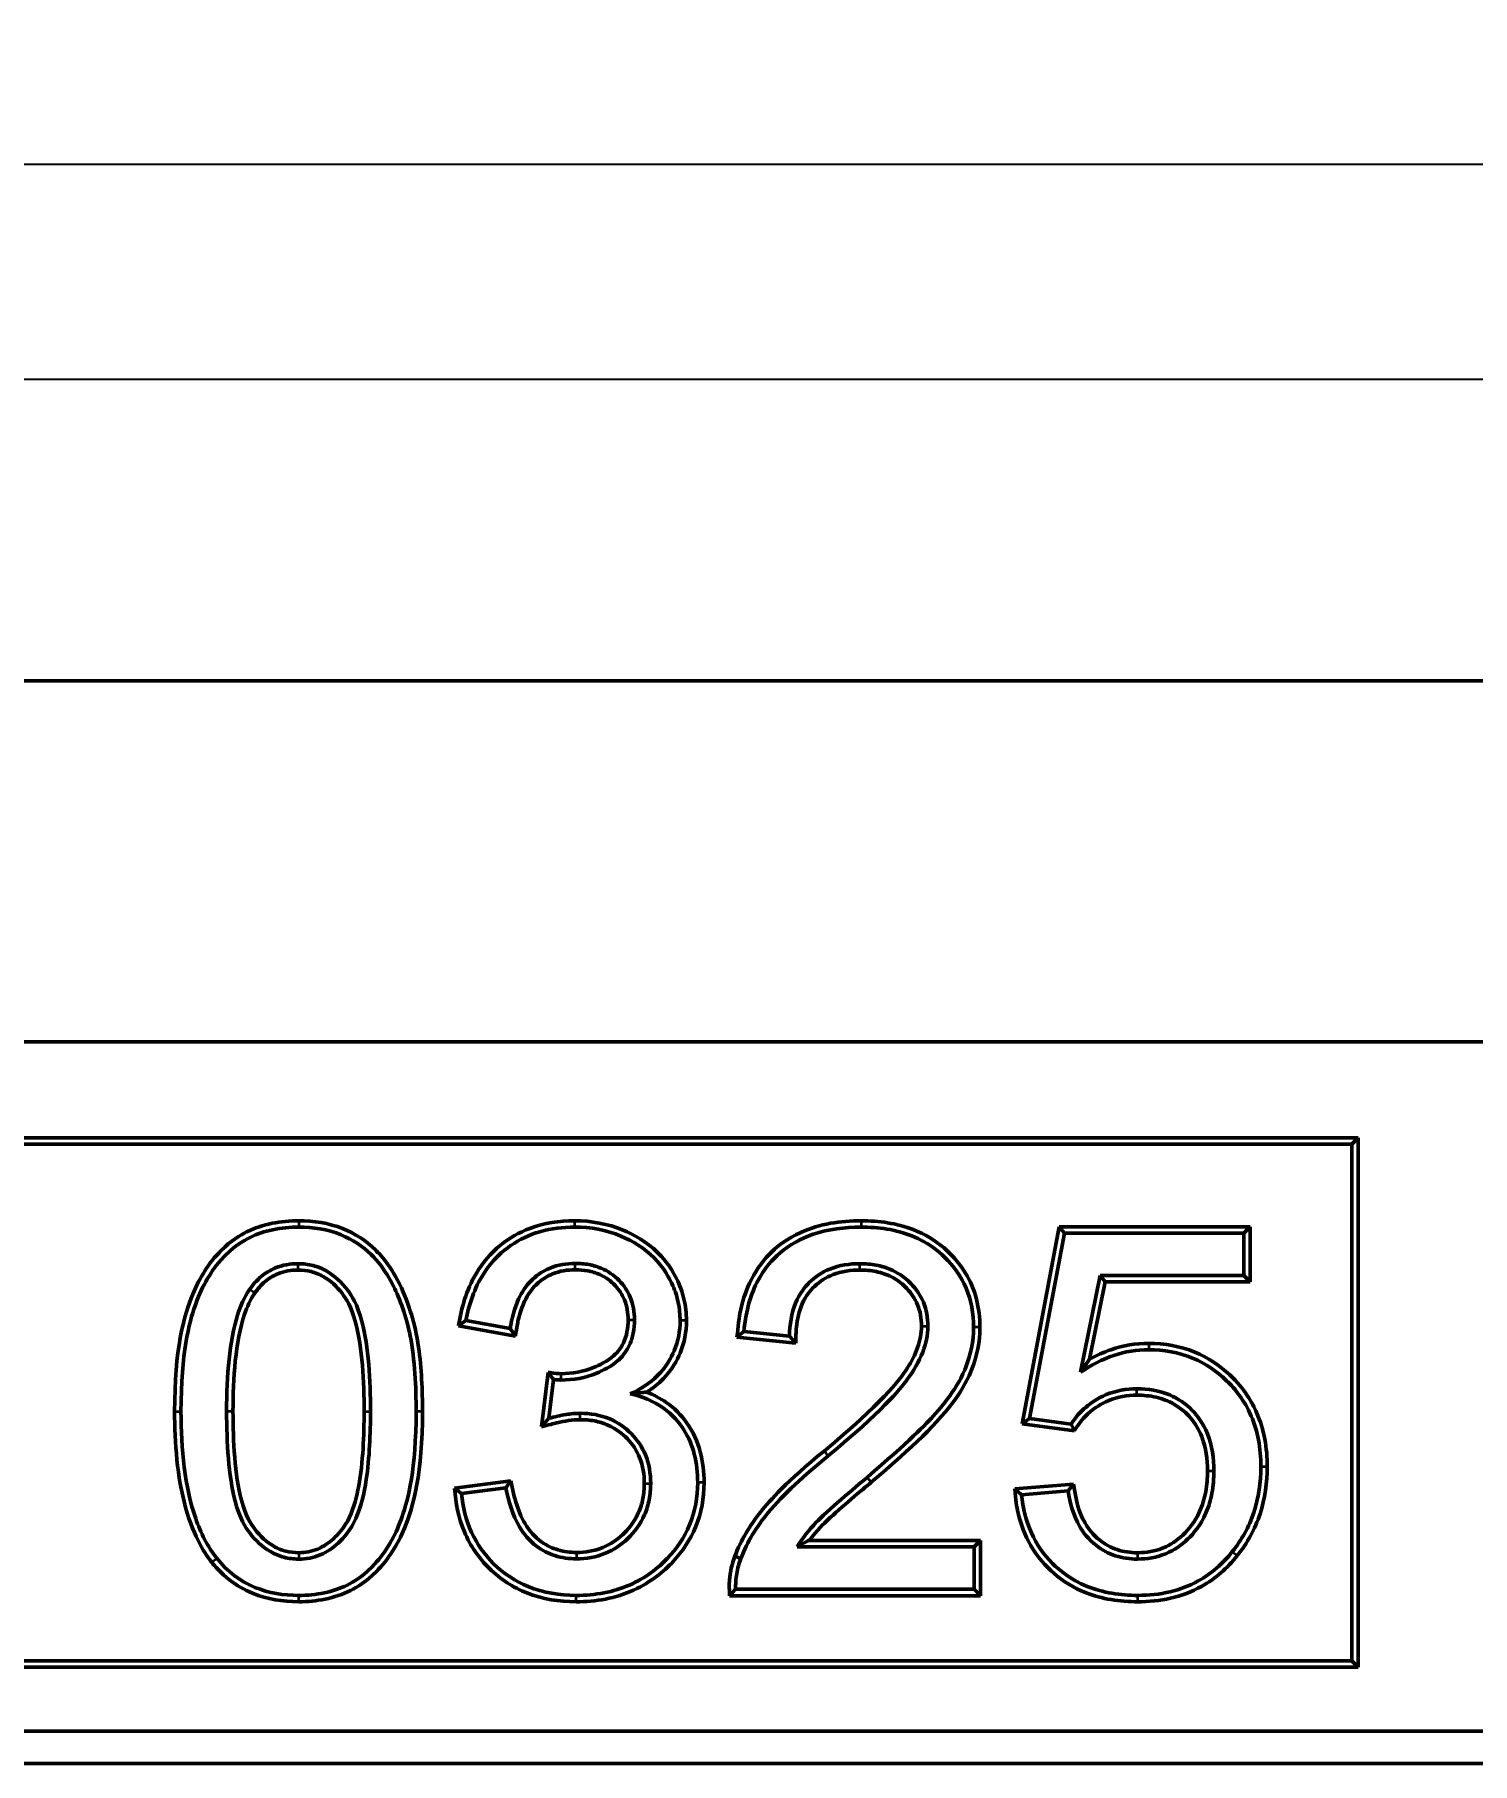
# Model space of a CAD drawing. Header units: millimetres. Extents: x 0 to 3089, y -40 to 1485.
# Drawn here: x 1601.3 to 1720.9, y 968.7 to 1112.4 of the extents above; entities that cross this region are included whole.
import ezdxf

# ---------------------------------------------------------------- set-up
doc = ezdxf.new("R2010")
doc.units = ezdxf.units.MM
doc.header["$LTSCALE"] = 2.5
for name, color, linetype, lineweight in [('Bemaßung (ISO)', 7, 'Continuous', 25), ('Sichtbar (ISO)', 7, 'Continuous', 50), ('Sichtbar schmal (ISO)', 7, 'Continuous', 35)]:
    doc.layers.add(name, color=color, linetype=linetype, lineweight=lineweight)
doc.styles.add('TXT 3_5', font='isocpeur.ttf')
doc.dimstyles.new('Anrin Standard (DIN)', dxfattribs={"dimscale": 2.5, "dimtxt": 3.5, "dimasz": 2.5, "dimexe": 2, "dimexo": 0, "dimgap": 0.8, "dimtad": 1, "dimrnd": 1e-08, "dimtxsty": 'TXT 3_5', "dimcen": 0.09, "dimdle": 10, "dimclrd": 256, "dimclre": 256, "dimadec": 0, "dimazin": 2, "dimtfac": 0.714286, "dimtmove": 0, "dimatfit": 3, "dimfxl": 1, "dimtolj": 1, "dimlwd": -1, "dimlwe": -1, "dimarcsym": 0})

# ---------------------------------------------------------------- blocks, each defined once
blk = doc.blocks.new('*D30')
at = {"layer": 'Bemaßung (ISO)', "transparency": 16777216}
for p, q in [((958.37, 1058.7), (958.37, 1088.76)), ((1958.37, 1058.7), (1958.37, 1088.76)), ((1952.12, 1083.76), (964.62, 1083.76))]:
    blk.add_line(p, q, dxfattribs=at)
for points in [[(964.62, 1084.81), (964.62, 1082.72), (958.37, 1083.76)], [(1952.12, 1084.81), (1952.12, 1082.72), (1958.37, 1083.76)]]:
    blk.add_solid(points, dxfattribs=at)
at = {"layer": 'Defpoints', "color": 0, "transparency": 16777216}
for p in [(958.37, 1083.76), (958.37, 1058.7), (1958.37, 1058.7)]:
    blk.add_point(p, dxfattribs=at)
at = {"layer": 'Bemaßung (ISO)', "color": 0, "transparency": 16777216, "insert": (1447.84, 1094.51), "char_height": 8.75, "attachment_point": 1, "style": 'TXT 3_5'}
blk.add_mtext('\\A1;1000', dxfattribs=at)
blk = doc.blocks.new('*D35')
at = {"layer": 'Bemaßung (ISO)', "transparency": 16777216}
for p, q in [((950.37, 1008.7), (950.37, 1106.66)), ((1958.37, 1053.7), (1958.37, 1106.66)), ((956.62, 1101.66), (1952.12, 1101.66))]:
    blk.add_line(p, q, dxfattribs=at)
for points in [[(956.62, 1102.7), (956.62, 1100.62), (950.37, 1101.66)], [(1952.12, 1102.7), (1952.12, 1100.62), (1958.37, 1101.66)]]:
    blk.add_solid(points, dxfattribs=at)
at = {"layer": 'Defpoints', "color": 0, "transparency": 16777216}
for p in [(1958.37, 1101.66), (1958.37, 1053.7), (950.37, 1008.7)]:
    blk.add_point(p, dxfattribs=at)
at = {"layer": 'Bemaßung (ISO)', "color": 0, "transparency": 16777216, "insert": (1444.99, 1112.41), "char_height": 8.75, "attachment_point": 1, "style": 'TXT 3_5'}
blk.add_mtext('\\A1;1008', dxfattribs=at)

msp = doc.modelspace()

# ---------------------------------------------------------------- linework, layer by layer
at = {"layer": 'Sichtbar (ISO)'}
for p, q in [((1958.367, 1058.703), (958.367, 1058.703)), ((1008.367, 1028.703), (1908.367, 1028.703)), ((1205.367, 1020.703), (1711.367, 1020.703)), ((1711.367, 1020.703), (1710.838, 1020.174)), ((1711.367, 1020.703), (1711.367, 976.703)), ((1710.838, 1020.174), (1205.896, 1020.174)), ((1710.838, 977.232), (1710.838, 1020.174)), ((1683.437, 996.926), (1686.526, 1013.318)), ((1686.964, 1012.789), (1684.06, 997.377)), ((1686.526, 1013.318), (1702.402, 1013.318)), ((1686.526, 1013.318), (1686.964, 1012.789)), ((1701.873, 1012.789), (1686.964, 1012.789)), ((1702.402, 1013.318), (1701.873, 1012.789)), ((1701.873, 1009.267), (1701.873, 1012.789)), ((1702.402, 1013.318), (1702.402, 1008.738)), ((1688.291, 1001.218), (1689.914, 1009.267)), ((1689.914, 1009.267), (1701.873, 1009.267)), ((1690.347, 1008.738), (1689.914, 1009.267)), ((1702.402, 1008.738), (1701.873, 1009.267)), ((1690.347, 1008.738), (1689.052, 1002.316)), ((1702.402, 1008.738), (1690.347, 1008.738)), ((1637.185, 1005.517), (1636.568, 1005.091)), ((1641.308, 1004.237), (1636.568, 1005.091)), ((1637.185, 1005.517), (1640.867, 1004.854)), ((1640.867, 1004.854), (1641.308, 1004.237)), ((1660.303, 1004.625), (1659.728, 1004.153)), ((1664.623, 1003.651), (1659.728, 1004.153)), ((1660.303, 1004.625), (1664.098, 1004.237)), ((1664.623, 1003.651), (1664.098, 1004.237)), ((1643.472, 996.689), (1644.018, 1001.211)), ((1644.018, 1001.211), (1644.48, 1000.624)), ((1644.48, 1000.624), (1644.091, 997.4)), ((1643.472, 996.689), (1644.091, 997.4)), ((1683.437, 996.926), (1684.06, 997.377)), ((1687.779, 996.351), (1683.437, 996.926)), ((1684.06, 997.377), (1687.513, 996.92)), ((1687.779, 996.351), (1687.513, 996.92)), ((1636.243, 991.593), (1640.921, 992.203)), ((1640.921, 992.203), (1640.501, 991.615)), ((1682.819, 991.526), (1687.71, 991.931)), ((1687.71, 991.931), (1687.262, 991.363)), ((1636.243, 991.593), (1636.82, 991.135)), ((1640.501, 991.615), (1636.82, 991.135)), ((1683.397, 991.043), (1682.819, 991.526)), ((1687.262, 991.363), (1683.397, 991.043)), ((1679.441, 986.721), (1664.739, 986.721)), ((1665.739, 987.25), (1679.97, 987.25)), ((1679.97, 987.25), (1679.441, 986.721)), ((1679.441, 983.177), (1679.441, 986.721)), ((1679.97, 987.25), (1679.97, 982.648)), ((1659.617, 983.177), (1659.106, 982.648)), ((1659.617, 983.177), (1679.441, 983.177)), ((1679.97, 982.648), (1679.441, 983.177)), ((1679.97, 982.648), (1659.106, 982.648)), ((1711.367, 976.703), (1205.367, 976.703)), ((1205.896, 977.232), (1710.838, 977.232)), ((1711.367, 976.703), (1710.838, 977.232)), ((1905.687, 971.383), (1011.046, 971.383)), ((1908.367, 968.703), (1008.367, 968.703))]:
    msp.add_line(p, q, dxfattribs=at)
for points, knots in [([(1612.967, 997.971), (1612.967, 1003.103), (1613.723, 1005.932), (1615.033, 1009.063), (1615.792, 1010.305), (1617.653, 1012.165), (1618.432, 1012.626), (1619.629, 1013.223), (1620.339, 1013.458), (1621.802, 1013.757), (1622.543, 1013.821), (1623.283, 1013.821)], [0, 0, 0, 0, 1.5394735, 1.5394735, 2.6925347, 2.6925347, 3.6275085, 3.6275085, 4.8279453, 4.8279453, 6.0099188, 6.0099188, 6.0099188, 6.0099188]), ([(1623.283, 1013.821), (1624.536, 1013.821), (1625.773, 1013.631), (1627.953, 1012.764), (1628.873, 1012.169), (1630.195, 1010.889), (1631.137, 1009.841), (1632.37, 1006.975), (1632.954, 1005.379), (1633.501, 1001.584), (1633.576, 999.696), (1633.576, 997.971)], [0, 0, 0, 0, 0.3759268, 0.3759268, 0.7041523, 0.7041523, 0.9282226, 0.9282226, 1.0306169, 1.0306169, 1.1148894, 1.1148894, 1.1148894, 1.1148894]), ([(1636.568, 1005.091), (1636.857, 1006.65), (1637.153, 1007.947), (1638.594, 1010.348), (1639.258, 1011.123), (1640.8, 1012.382), (1641.617, 1012.852), (1643.696, 1013.636), (1644.949, 1013.821), (1646.217, 1013.821)], [0.0752471, 0.0752471, 0.0752471, 0.0752471, 0.5778527, 0.5778527, 0.8721935, 0.8721935, 1.1430692, 1.1430692, 1.5029128, 1.5029128, 1.5029128, 1.5029128]), ([(1646.217, 1013.821), (1647.617, 1013.821), (1648.973, 1013.574), (1651.116, 1012.685), (1652.197, 1012.105), (1653.491, 1010.831), (1654.146, 1010.127), (1654.971, 1008.468), (1655.18, 1007.898), (1655.459, 1006.717), (1655.527, 1006.121), (1655.527, 1005.517)], [0, 0, 0, 0, 0.41988335, 0.41988335, 0.69625182, 0.69625182, 0.7939108, 0.7939108, 0.84189181, 0.84189181, 0.88933717, 0.88933717, 0.88933717, 0.88933717]), ([(1659.728, 1004.153), (1659.88, 1005.803), (1660.077, 1007.274), (1661.374, 1009.825), (1661.952, 1010.608), (1663.135, 1011.716), (1663.896, 1012.338), (1665.831, 1013.211), (1666.657, 1013.453), (1668.341, 1013.757), (1669.194, 1013.821), (1670.044, 1013.821)], [0.0736761, 0.0736761, 0.0736761, 0.0736761, 0.5883979, 0.5883979, 0.8588527, 0.8588527, 1.0333303, 1.0333303, 1.152324, 1.152324, 1.2697315, 1.2697315, 1.2697315, 1.2697315]), ([(1670.044, 1013.821), (1671.523, 1013.821), (1673.009, 1013.617), (1675.328, 1012.719), (1676.185, 1012.214), (1677.431, 1011.137), (1678.122, 1010.448), (1679.124, 1008.812), (1679.433, 1008.082), (1679.836, 1006.542), (1679.925, 1005.759), (1679.925, 1004.968)], [0, 0, 0, 0, 0.4438296, 0.4438296, 0.7460072, 0.7460072, 0.9377774, 0.9377774, 1.0753086, 1.0753086, 1.2109758, 1.2109758, 1.2109758, 1.2109758]), ([(1623.283, 1013.292), (1622.557, 1013.292), (1621.83, 1013.228), (1620.467, 1012.94), (1619.836, 1012.73), (1618.724, 1012.184), (1617.772, 1011.645), (1615.833, 1009.437), (1615.149, 1008.123), (1614.182, 1005.384), (1613.496, 1002.835), (1613.496, 997.971)], [-8.0683889, -8.0683889, -8.0683889, -8.0683889, -6.1731693, -6.1731693, -4.4302421, -4.4302421, -2.9386373, -2.9386373, -1.4590471, -1.4590471, 0, 0, 0, 0]), ([(1633.047, 997.971), (1633.047, 999.961), (1632.946, 1002.281), (1632.231, 1005.886), (1631.699, 1007.31), (1630.48, 1009.756), (1629.78, 1010.551), (1628.589, 1011.713), (1627.746, 1012.266), (1625.693, 1013.106), (1624.495, 1013.292), (1623.283, 1013.292)], [-1.1909151, -1.1909151, -1.1909151, -1.1909151, -1.0113218, -1.0113218, -0.8613206, -0.8613206, -0.6654024, -0.6654024, -0.3636341, -0.3636341, 0, 0, 0, 0]), ([(1646.217, 1013.292), (1645.244, 1013.292), (1644.274, 1013.178), (1642.465, 1012.654), (1641.652, 1012.273), (1640.296, 1011.33), (1639.416, 1010.609), (1637.89, 1008.213), (1637.439, 1006.885), (1637.185, 1005.517)], [-1.9548785, -1.9548785, -1.9548785, -1.9548785, -1.3845089, -1.3845089, -0.8517283, -0.8517283, -0.4173002, -0.4173002, 0, 0, 0, 0]), ([(1654.998, 1005.517), (1654.998, 1006.013), (1654.949, 1006.504), (1654.748, 1007.475), (1654.597, 1007.946), (1654.109, 1009.076), (1653.636, 1009.928), (1652.021, 1011.553), (1651.054, 1012.135), (1648.846, 1013.057), (1647.553, 1013.292), (1646.217, 1013.292)], [-1.4466424, -1.4466424, -1.4466424, -1.4466424, -1.237478, -1.237478, -1.0279537, -1.0279537, -0.7178962, -0.7178962, -0.4006311, -0.4006311, 0, 0, 0, 0]), ([(1670.044, 1013.292), (1668.701, 1013.292), (1667.344, 1013.128), (1665.054, 1012.346), (1664.125, 1011.837), (1662.721, 1010.641), (1661.99, 1009.874), (1660.754, 1007.432), (1660.432, 1006.03), (1660.303, 1004.625)], [-2.073326, -2.073326, -2.073326, -2.073326, -1.3779146, -1.3779146, -0.8208419, -0.8208419, -0.4230531, -0.4230531, 0, 0, 0, 0]), ([(1679.396, 1004.968), (1679.396, 1006.089), (1679.207, 1007.18), (1678.357, 1009.195), (1677.749, 1010.052), (1676.474, 1011.303), (1675.616, 1012.026), (1672.933, 1013.093), (1671.483, 1013.292), (1670.044, 1013.292)], [-2.183605, -2.183605, -2.183605, -2.183605, -1.5084925, -1.5084925, -0.8657542, -0.8657542, -0.4317216, -0.4317216, 0, 0, 0, 0]), ([(1619.19, 1008.101), (1619.472, 1008.502), (1619.797, 1008.871), (1620.526, 1009.479), (1620.913, 1009.717), (1621.943, 1010.143), (1622.583, 1010.25), (1623.237, 1010.25)], [-0.48130063, -0.48130063, -0.48130063, -0.48130063, -0.33415021, -0.33415021, -0.19640137, -0.19640137, 0, 0, 0, 0]), ([(1623.237, 1009.721), (1622.66, 1009.721), (1622.094, 1009.63), (1621.166, 1009.252), (1620.811, 1009.032), (1620.158, 1008.479), (1619.872, 1008.152), (1619.624, 1007.799)], [0, 0, 0, 0, 0.17322303, 0.17322303, 0.30003753, 0.30003753, 0.42961844, 0.42961844, 0.42961844, 0.42961844]), ([(1623.237, 1010.25), (1623.657, 1010.25), (1624.072, 1010.201), (1624.878, 1009.99), (1625.256, 1009.834), (1626.288, 1009.24), (1626.854, 1008.696), (1627.695, 1007.606), (1628.155, 1006.897), (1629.095, 1003.32), (1629.251, 1000.558), (1629.251, 997.971)], [-2.7554825, -2.7554825, -2.7554825, -2.7554825, -2.37925, -2.37925, -2.0097352, -2.0097352, -1.3119581, -1.3119581, -0.7758371, -0.7758371, 0, 0, 0, 0]), ([(1628.722, 997.971), (1628.722, 1000.438), (1628.578, 1003.251), (1627.654, 1006.693), (1627.237, 1007.337), (1626.452, 1008.344), (1625.937, 1008.837), (1625.006, 1009.364), (1624.672, 1009.5), (1623.965, 1009.68), (1623.603, 1009.721), (1623.237, 1009.721)], [0, 0, 0, 0, 0.7399066, 0.7399066, 1.2059207, 1.2059207, 1.7799595, 1.7799595, 2.0756404, 2.0756404, 2.3733584, 2.3733584, 2.3733584, 2.3733584]), ([(1640.867, 1004.854), (1640.994, 1005.694), (1641.21, 1006.547), (1641.839, 1007.887), (1642.187, 1008.412), (1642.948, 1009.163), (1643.448, 1009.581), (1644.852, 1010.159), (1645.563, 1010.273), (1646.286, 1010.273)], [-1.2602244, -1.2602244, -1.2602244, -1.2602244, -0.7980817, -0.7980817, -0.4553561, -0.4553561, -0.2170242, -0.2170242, 0, 0, 0, 0]), ([(1646.286, 1009.744), (1645.639, 1009.744), (1645, 1009.645), (1643.968, 1009.225), (1643.577, 1008.983), (1642.922, 1008.417), (1642.592, 1008.063), (1641.934, 1006.939), (1641.7, 1006.263), (1641.474, 1005.286), (1641.428, 1005.028), (1641.308, 1004.237)], [0, 0, 0, 0, 0.19416495, 0.19416495, 0.33393674, 0.33393674, 0.45351211, 0.45351211, 0.59067406, 0.59067406, 0.65136963, 0.65136963, 0.65136963, 0.65136963]), ([(1646.286, 1010.273), (1646.668, 1010.273), (1647.05, 1010.243), (1647.774, 1010.107), (1648.115, 1010.007), (1648.989, 1009.637), (1649.482, 1009.305), (1650.325, 1008.444), (1650.637, 1007.982), (1651.099, 1006.862), (1651.202, 1006.23), (1651.202, 1005.586)], [-0.79195836, -0.79195836, -0.79195836, -0.79195836, -0.6690715, -0.6690715, -0.55467909, -0.55467909, -0.36340741, -0.36340741, -0.19332274, -0.19332274, 0, 0, 0, 0]), ([(1650.673, 1005.586), (1650.673, 1006.151), (1650.586, 1006.708), (1650.19, 1007.688), (1649.924, 1008.088), (1649.266, 1008.777), (1648.851, 1009.107), (1647.999, 1009.488), (1647.671, 1009.587), (1646.989, 1009.716), (1646.637, 1009.744), (1646.286, 1009.744)], [0, 0, 0, 0, 0.16962298, 0.16962298, 0.31644141, 0.31644141, 0.45513944, 0.45513944, 0.53582465, 0.53582465, 0.61840206, 0.61840206, 0.61840206, 0.61840206]), ([(1664.098, 1004.237), (1664.106, 1005.172), (1664.245, 1006.115), (1664.94, 1007.789), (1665.387, 1008.33), (1666.236, 1009.17), (1666.803, 1009.544), (1668.241, 1010.125), (1669.095, 1010.25), (1669.952, 1010.25)], [-0.77588317, -0.77588317, -0.77588317, -0.77588317, -0.61531845, -0.61531845, -0.46500794, -0.46500794, -0.25709628, -0.25709628, 0, 0, 0, 0]), ([(1669.952, 1009.721), (1669.192, 1009.721), (1668.429, 1009.617), (1667.137, 1009.118), (1666.621, 1008.793), (1665.821, 1008.025), (1665.449, 1007.569), (1664.877, 1006.309), (1664.727, 1005.643), (1664.638, 1004.696), (1664.629, 1004.465), (1664.623, 1003.651)], [0, 0, 0, 0, 0.22807924, 0.22807924, 0.41493198, 0.41493198, 0.56046354, 0.56046354, 0.69995363, 0.69995363, 0.75638575, 0.75638575, 0.75638575, 0.75638575]), ([(1669.952, 1010.25), (1670.405, 1010.25), (1670.859, 1010.214), (1671.717, 1010.052), (1672.118, 1009.933), (1672.974, 1009.565), (1673.587, 1009.222), (1674.633, 1008.139), (1674.982, 1007.627), (1675.485, 1006.414), (1675.6, 1005.746), (1675.6, 1005.06)], [-1.1058034, -1.1058034, -1.1058034, -1.1058034, -0.8729231, -0.8729231, -0.6573221, -0.6573221, -0.394144, -0.394144, -0.2056934, -0.2056934, 0, 0, 0, 0]), ([(1675.071, 1005.06), (1675.071, 1005.67), (1674.972, 1006.265), (1674.533, 1007.334), (1674.234, 1007.78), (1673.352, 1008.717), (1672.853, 1009.008), (1672.162, 1009.359), (1671.739, 1009.501), (1670.857, 1009.683), (1670.404, 1009.721), (1669.952, 1009.721)], [0, 0, 0, 0, 0.1829492, 0.1829492, 0.3462294, 0.3462294, 0.5687453, 0.5687453, 0.8761961, 0.8761961, 1.1854392, 1.1854392, 1.1854392, 1.1854392]), ([(1617.292, 997.971), (1617.292, 1000.983), (1617.527, 1003.823), (1618.43, 1006.701), (1618.748, 1007.462), (1619.19, 1008.101)], [-0.90637974, -0.90637974, -0.90637974, -0.90637974, -0.23327856, -0.23327856, 0, 0, 0, 0]), ([(1619.624, 1007.799), (1619.26, 1007.273), (1618.988, 1006.652), (1618.012, 1003.778), (1617.821, 1000.671), (1617.821, 997.971)], [0.0001852, 0.0001852, 0.0001852, 0.0001852, 0.19202784, 0.19202784, 0.91138941, 0.91138941, 0.91138941, 0.91138941]), ([(1651.202, 1005.586), (1651.202, 1005.214), (1651.172, 1004.84), (1651.034, 1004.14), (1650.934, 1003.815), (1650.578, 1003.032), (1650.279, 1002.62), (1649.288, 1001.7), (1648.528, 1001.344), (1647.125, 1000.759), (1646.115, 1000.578), (1645.074, 1000.578)], [-0.66906828, -0.66906828, -0.66906828, -0.66906828, -0.60476579, -0.60476579, -0.54590439, -0.54590439, -0.45619955, -0.45619955, -0.31234853, -0.31234853, 0, 0, 0, 0]), ([(1645.074, 1001.107), (1646.035, 1001.107), (1646.968, 1001.271), (1648.233, 1001.792), (1648.935, 1002.115), (1649.822, 1002.906), (1650.088, 1003.256), (1650.423, 1003.955), (1650.52, 1004.265), (1650.646, 1004.913), (1650.673, 1005.25), (1650.673, 1005.586)], [0, 0, 0, 0, 0.28836034, 0.28836034, 0.41016528, 0.41016528, 0.48440055, 0.48440055, 0.53798814, 0.53798814, 0.59333647, 0.59333647, 0.59333647, 0.59333647]), ([(1650.859, 999.435), (1651.69, 999.813), (1652.466, 1000.305), (1653.842, 1001.66), (1654.254, 1002.404), (1654.843, 1003.813), (1654.998, 1004.651), (1654.998, 1005.517)], [-0.63557706, -0.63557706, -0.63557706, -0.63557706, -0.45803006, -0.45803006, -0.26000394, -0.26000394, 0, 0, 0, 0]), ([(1655.527, 1005.517), (1655.527, 1004.585), (1655.36, 1003.683), (1654.746, 1002.205), (1654.331, 1001.44), (1653.197, 1000.264), (1652.729, 999.892), (1652.225, 999.571)], [0, 0, 0, 0, 0.27968371, 0.27968371, 0.48035785, 0.48035785, 0.59716945, 0.59716945, 0.59716945, 0.59716945]), ([(1666.964, 994.676), (1671.764, 998.643), (1673.225, 1000.52), (1674.242, 1002.117), (1674.539, 1002.687), (1674.951, 1003.855), (1675.071, 1004.451), (1675.071, 1005.06)], [0.0001172, 0.0001172, 0.0001172, 0.0001172, 1.8684972, 1.8684972, 2.8014962, 2.8014962, 3.701307, 3.701307, 3.701307, 3.701307]), ([(1675.6, 1005.06), (1675.6, 1004.316), (1675.439, 1003.592), (1674.858, 1002.089), (1674.399, 1001.323), (1673.253, 999.765), (1671.77, 997.961), (1667.3, 994.267)], [-4.3668512, -4.3668512, -4.3668512, -4.3668512, -3.1551663, -3.1551663, -1.7396063, -1.7396063, 0, 0, 0, 0]), ([(1670.547, 992.484), (1673.992, 995.411), (1675.452, 996.908), (1677.808, 999.548), (1678.425, 1000.831), (1679.162, 1002.653), (1679.396, 1003.789), (1679.396, 1004.968)], [-0.70320538, -0.70320538, -0.70320538, -0.70320538, -0.58953597, -0.58953597, -0.35397334, -0.35397334, 0, 0, 0, 0]), ([(1679.925, 1004.968), (1679.925, 1003.745), (1679.687, 1002.563), (1679.005, 1000.842), (1678.583, 999.93), (1676.152, 996.661), (1673.545, 994.337), (1670.887, 992.079)], [0, 0, 0, 0, 0.36713759, 0.36713759, 0.555278, 0.555278, 0.879113, 0.879113, 0.879113, 0.879113]), ([(1689.052, 1002.316), (1689.615, 1002.629), (1690.204, 1002.894), (1691.837, 1003.448), (1692.885, 1003.622), (1693.961, 1003.622)], [0.12572411, 0.12572411, 0.12572411, 0.12572411, 0.32016028, 0.32016028, 0.64306675, 0.64306675, 0.64306675, 0.64306675]), ([(1693.961, 1003.622), (1695.279, 1003.622), (1696.565, 1003.403), (1698.877, 1002.455), (1699.848, 1001.809), (1701.946, 999.831), (1702.579, 998.683), (1703.249, 997.164), (1703.471, 996.425), (1703.757, 994.909), (1703.82, 994.143), (1703.82, 993.375)], [0, 0, 0, 0, 0.3954631, 0.3954631, 0.7500954, 0.7500954, 1.2607024, 1.2607024, 1.7074986, 1.7074986, 2.1496897, 2.1496897, 2.1496897, 2.1496897]), ([(1693.961, 1003.093), (1692.968, 1003.093), (1692, 1002.936), (1690.068, 1002.297), (1689.146, 1001.813), (1688.291, 1001.218)], [-0.61061084, -0.61061084, -0.61061084, -0.61061084, -0.31269136, -0.31269136, 0, 0, 0, 0]), ([(1688.291, 1001.218), (1688.466, 1001.486), (1688.641, 1001.742), (1688.893, 1002.098), (1688.973, 1002.208), (1689.052, 1002.316)], [0, 0, 0, 0, 0.224852, 0.224852, 0.32831038, 0.32831038, 0.32831038, 0.32831038]), ([(1703.291, 993.375), (1703.291, 994.12), (1703.229, 994.864), (1702.959, 996.278), (1702.761, 996.943), (1701.92, 998.899), (1701.14, 999.846), (1699.613, 1001.323), (1698.677, 1001.961), (1696.451, 1002.884), (1695.222, 1003.093), (1693.961, 1003.093)], [-1.3092339, -1.3092339, -1.3092339, -1.3092339, -1.1573337, -1.1573337, -1.015329, -1.015329, -0.7228572, -0.7228572, -0.3781432, -0.3781432, 0, 0, 0, 0]), ([(1644.018, 1001.211), (1644.063, 1001.206), (1644.109, 1001.2), (1644.605, 1001.142), (1644.899, 1001.107), (1645.074, 1001.107)], [0.08265114, 0.08265114, 0.08265114, 0.08265114, 0.09652842, 0.09652842, 0.23233066, 0.23233066, 0.23233066, 0.23233066]), ([(1645.074, 1000.578), (1644.994, 1000.578), (1644.903, 1000.583), (1644.711, 1000.598), (1644.591, 1000.611), (1644.48, 1000.624)], [-0.057659701, -0.057659701, -0.057659701, -0.057659701, -0.033645079, -0.033645079, 0, 0, 0, 0]), ([(1652.225, 999.571), (1652.118, 999.561), (1652.008, 999.55), (1651.587, 999.508), (1651.242, 999.473), (1650.859, 999.435)], [-0.32750258, -0.32750258, -0.32750258, -0.32750258, -0.23965848, -0.23965848, 0, 0, 0, 0]), ([(1656.461, 992.049), (1656.461, 992.85), (1656.378, 993.653), (1655.99, 995.137), (1655.709, 995.806), (1654.935, 997.029), (1654.385, 997.689), (1652.765, 998.836), (1651.836, 999.209), (1650.859, 999.435)], [-1.227936, -1.227936, -1.227936, -1.227936, -0.8975587, -0.8975587, -0.5952616, -0.5952616, -0.3008421, -0.3008421, 0, 0, 0, 0]), ([(1652.225, 999.571), (1652.798, 999.351), (1653.344, 999.069), (1654.509, 998.255), (1655.083, 997.69), (1656.079, 996.276), (1656.441, 995.477), (1656.897, 993.783), (1656.99, 992.916), (1656.99, 992.049)], [0.13117022, 0.13117022, 0.13117022, 0.13117022, 0.31722251, 0.31722251, 0.55767151, 0.55767151, 0.81103474, 0.81103474, 1.05842709, 1.05842709, 1.05842709, 1.05842709]), ([(1687.513, 996.92), (1687.852, 997.456), (1688.266, 997.927), (1689.113, 998.637), (1689.687, 999.052), (1691.245, 999.699), (1692.1, 999.846), (1692.978, 999.846)], [-0.83304609, -0.83304609, -0.83304609, -0.83304609, -0.50615718, -0.50615718, -0.26337634, -0.26337634, 0, 0, 0, 0]), ([(1692.978, 999.318), (1692.174, 999.318), (1691.391, 999.185), (1689.976, 998.601), (1689.456, 998.23), (1688.496, 997.438), (1688.224, 997.055), (1687.779, 996.351)], [0, 0, 0, 0, 0.24107641, 0.24107641, 0.45879731, 0.45879731, 0.88006794, 0.88006794, 0.88006794, 0.88006794]), ([(1692.978, 999.846), (1693.916, 999.846), (1694.845, 999.701), (1696.419, 999.036), (1697.042, 998.608), (1697.972, 997.658), (1698.476, 997.036), (1699.236, 995.127), (1699.38, 994.075), (1699.38, 993.032)], [-1.5441559, -1.5441559, -1.5441559, -1.5441559, -1.0345446, -1.0345446, -0.6160741, -0.6160741, -0.3129032, -0.3129032, 0, 0, 0, 0]), ([(1698.852, 993.032), (1698.852, 993.987), (1698.725, 994.955), (1698.151, 996.439), (1697.833, 996.979), (1697.11, 997.808), (1696.661, 998.232), (1695.587, 998.842), (1695.096, 999.027), (1694.055, 999.267), (1693.516, 999.318), (1692.978, 999.318)], [0, 0, 0, 0, 0.28636062, 0.28636062, 0.47686737, 0.47686737, 0.61591586, 0.61591586, 0.72027833, 0.72027833, 0.82639265, 0.82639265, 0.82639265, 0.82639265]), ([(1616.055, 985.432), (1615.586, 986.028), (1614.601, 987.373), (1613.179, 992.519), (1612.967, 995.361), (1612.967, 997.971)], [0.0110257, 0.0110257, 0.0110257, 0.0110257, 0.20781154, 0.20781154, 0.39747492, 0.39747492, 0.39747492, 0.39747492]), ([(1613.496, 997.971), (1613.496, 994.834), (1613.803, 991.682), (1615.134, 987.884), (1615.696, 986.742), (1616.469, 985.761)], [-1.2079863, -1.2079863, -1.2079863, -1.2079863, -0.3747926, -0.3747926, 0, 0, 0, 0]), ([(1623.283, 985.693), (1622.868, 985.693), (1622.459, 985.741), (1621.663, 985.95), (1621.289, 986.105), (1620.259, 986.698), (1619.692, 987.243), (1618.848, 988.337), (1618.388, 989.046), (1617.448, 992.623), (1617.292, 995.385), (1617.292, 997.971)], [-2.7383409, -2.7383409, -2.7383409, -2.7383409, -2.3693336, -2.3693336, -2.0061266, -2.0061266, -1.3118678, -1.3118678, -0.7758371, -0.7758371, 0, 0, 0, 0]), ([(1617.821, 997.971), (1617.821, 995.506), (1617.965, 992.695), (1618.889, 989.248), (1619.306, 988.608), (1620.082, 987.607), (1620.6, 987.108), (1621.53, 986.579), (1621.861, 986.443), (1622.562, 986.263), (1622.92, 986.221), (1623.283, 986.221)], [0, 0, 0, 0, 0.7396331, 0.7396331, 1.2071998, 1.2071998, 1.8012204, 1.8012204, 2.1029573, 2.1029573, 2.4065294, 2.4065294, 2.4065294, 2.4065294]), ([(1623.283, 986.221), (1623.831, 986.221), (1624.36, 986.319), (1625.35, 986.731), (1625.78, 987.022), (1626.49, 987.673), (1627.118, 988.333), (1627.881, 989.978), (1628.118, 990.923), (1628.63, 993.718), (1628.722, 996.008), (1628.722, 997.971)], [0, 0, 0, 0, 0.16452639, 0.16452639, 0.32128352, 0.32128352, 0.45356277, 0.45356277, 0.57545035, 0.57545035, 0.85214094, 0.85214094, 0.85214094, 0.85214094]), ([(1629.251, 997.971), (1629.251, 996.147), (1629.172, 994.107), (1628.723, 991.147), (1628.456, 989.998), (1627.621, 988.125), (1626.986, 987.422), (1626.141, 986.624), (1625.639, 986.279), (1624.502, 985.804), (1623.903, 985.693), (1623.283, 985.693)], [-0.96068224, -0.96068224, -0.96068224, -0.96068224, -0.70003433, -0.70003433, -0.53457363, -0.53457363, -0.36994708, -0.36994708, -0.18595125, -0.18595125, 0, 0, 0, 0]), ([(1623.283, 982.674), (1624.003, 982.674), (1624.724, 982.738), (1626.08, 983.027), (1626.708, 983.237), (1627.813, 983.781), (1628.779, 984.327), (1630.726, 986.548), (1631.406, 987.856), (1632.379, 990.631), (1633.047, 993.189), (1633.047, 997.971)], [-7.83019, -7.83019, -7.83019, -7.83019, -5.9907273, -5.9907273, -4.2917284, -4.2917284, -2.8465821, -2.8465821, -1.4346648, -1.4346648, 0, 0, 0, 0]), ([(1633.576, 997.971), (1633.576, 992.879), (1632.826, 990.051), (1631.529, 986.926), (1630.771, 985.684), (1628.901, 983.809), (1628.112, 983.344), (1626.931, 982.75), (1626.222, 982.512), (1624.762, 982.21), (1624.023, 982.145), (1623.283, 982.145)], [0, 0, 0, 0, 1.5276633, 1.5276633, 2.6797307, 2.6797307, 3.6257244, 3.6257244, 4.8696108, 4.8696108, 6.0944105, 6.0944105, 6.0944105, 6.0944105]), ([(1644.091, 997.4), (1644.554, 997.523), (1645.04, 997.633), (1645.892, 997.769), (1646.292, 997.811), (1646.675, 997.811)], [-0.2589224, -0.2589224, -0.2589224, -0.2589224, -0.11481337, -0.11481337, 0, 0, 0, 0]), ([(1646.675, 997.811), (1647.526, 997.811), (1648.363, 997.675), (1649.81, 997.064), (1650.407, 996.661), (1651.448, 995.601), (1651.839, 995.021), (1652.422, 993.604), (1652.551, 992.8), (1652.551, 991.981)], [-0.96562116, -0.96562116, -0.96562116, -0.96562116, -0.69126684, -0.69126684, -0.45934678, -0.45934678, -0.24566641, -0.24566641, 0, 0, 0, 0]), ([(1646.675, 997.282), (1646.066, 997.282), (1645.377, 997.162), (1644.579, 996.98), (1644.406, 996.936), (1643.472, 996.689)], [0, 0, 0, 0, 0.18257317, 0.18257317, 0.24522838, 0.24522838, 0.24522838, 0.24522838]), ([(1652.022, 991.981), (1652.022, 992.716), (1651.91, 993.442), (1651.398, 994.715), (1651.055, 995.234), (1650.213, 996.114), (1649.684, 996.533), (1648.638, 996.99), (1648.261, 997.103), (1647.478, 997.25), (1647.076, 997.282), (1646.675, 997.282)], [0, 0, 0, 0, 0.22068447, 0.22068447, 0.41094314, 0.41094314, 0.58580853, 0.58580853, 0.67835671, 0.67835671, 0.77239674, 0.77239674, 0.77239674, 0.77239674]), ([(1659.557, 985.926), (1660.057, 987.273), (1660.811, 988.507), (1662.46, 990.571), (1663.881, 992.152), (1666.964, 994.676)], [0.00041556, 0.00041556, 0.00041556, 0.00041556, 0.43149566, 0.43149566, 0.79291118, 0.79291118, 0.79291118, 0.79291118]), ([(1667.3, 994.267), (1665.365, 992.683), (1663.579, 991.06), (1661.374, 988.406), (1660.569, 987.135), (1660.051, 985.738)], [-1.0355941, -1.0355941, -1.0355941, -1.0355941, -0.4467707, -0.4467707, 0, 0, 0, 0]), ([(1700.913, 986.31), (1701.697, 987.29), (1702.296, 988.373), (1703.111, 990.795), (1703.291, 992.076), (1703.291, 993.375)], [-0.76656927, -0.76656927, -0.76656927, -0.76656927, -0.38993714, -0.38993714, 0, 0, 0, 0]), ([(1703.82, 993.375), (1703.82, 992.042), (1703.637, 990.727), (1702.8, 988.186), (1702.164, 987.028), (1701.326, 985.98)], [0, 0, 0, 0, 0.400167, 0.400167, 0.80253737, 0.80253737, 0.80253737, 0.80253737]), ([(1640.921, 992.203), (1641.22, 990.739), (1641.507, 989.563), (1642.463, 988.078), (1642.852, 987.556), (1643.924, 986.806), (1644.374, 986.591), (1645.354, 986.306), (1645.864, 986.244), (1646.377, 986.244)], [0.07841007, 0.07841007, 0.07841007, 0.07841007, 0.55727633, 0.55727633, 0.70453395, 0.70453395, 0.79756033, 0.79756033, 0.89192736, 0.89192736, 0.89192736, 0.89192736]), ([(1646.355, 982.674), (1647.138, 982.674), (1647.919, 982.74), (1649.41, 983.03), (1650.111, 983.242), (1652.122, 984.116), (1653.151, 984.932), (1654.72, 986.567), (1655.353, 987.492), (1656.254, 989.659), (1656.461, 990.837), (1656.461, 992.049)], [-1.3971815, -1.3971815, -1.3971815, -1.3971815, -1.21477, -1.21477, -1.0434453, -1.0434453, -0.7040235, -0.7040235, -0.3637283, -0.3637283, 0, 0, 0, 0]), ([(1656.99, 992.049), (1656.99, 990.774), (1656.772, 989.535), (1655.844, 987.287), (1655.208, 986.334), (1653.649, 984.666), (1652.577, 983.765), (1650.384, 982.771), (1649.6, 982.528), (1647.987, 982.214), (1647.172, 982.145), (1646.355, 982.145)], [0, 0, 0, 0, 0.3824283, 0.3824283, 0.7301395, 0.7301395, 1.0674, 1.0674, 1.2431773, 1.2431773, 1.4173185, 1.4173185, 1.4173185, 1.4173185]), ([(1652.551, 991.981), (1652.551, 991.527), (1652.512, 991.075), (1652.343, 990.207), (1652.218, 989.796), (1651.685, 988.558), (1651.167, 987.906), (1650.112, 986.884), (1649.494, 986.464), (1648.023, 985.854), (1647.211, 985.715), (1646.377, 985.715)], [-0.89610327, -0.89610327, -0.89610327, -0.89610327, -0.79075114, -0.79075114, -0.69050521, -0.69050521, -0.47752287, -0.47752287, -0.24993636, -0.24993636, 0, 0, 0, 0]), ([(1646.377, 986.244), (1647.133, 986.244), (1647.871, 986.367), (1649.193, 986.909), (1649.743, 987.277), (1650.598, 988.083), (1651.137, 988.666), (1651.696, 989.906), (1651.821, 990.304), (1651.985, 991.132), (1652.022, 991.556), (1652.022, 991.981)], [0, 0, 0, 0, 0.22662386, 0.22662386, 0.4281658, 0.4281658, 0.57905124, 0.57905124, 0.64634442, 0.64634442, 0.71453221, 0.71453221, 0.71453221, 0.71453221]), ([(1664.739, 986.721), (1665.18, 987.44), (1665.715, 988.109), (1667.178, 989.66), (1669.556, 991.657), (1670.547, 992.484)], [-0.64009488, -0.64009488, -0.64009488, -0.64009488, -0.38694317, -0.38694317, 0, 0, 0, 0]), ([(1670.887, 992.079), (1670.19, 991.497), (1668.377, 989.981), (1666.987, 988.676), (1666.36, 988.076), (1665.739, 987.25)], [0.00591837, 0.00591837, 0.00591837, 0.00591837, 0.25771638, 0.25771638, 0.32088189, 0.32088189, 0.32088189, 0.32088189]), ([(1687.71, 991.931), (1687.912, 990.614), (1688.089, 989.717), (1688.98, 988.143), (1689.366, 987.68), (1690.308, 986.927), (1690.797, 986.657), (1691.883, 986.299), (1692.45, 986.221), (1693.024, 986.221)], [0.0823631, 0.0823631, 0.0823631, 0.0823631, 0.5338344, 0.5338344, 0.7781108, 0.7781108, 0.9959566, 0.9959566, 1.2160649, 1.2160649, 1.2160649, 1.2160649]), ([(1699.38, 993.032), (1699.38, 992.407), (1699.332, 991.779), (1699.112, 990.603), (1698.952, 990.055), (1698.276, 988.491), (1697.685, 987.812), (1696.684, 986.847), (1696.072, 986.429), (1694.628, 985.829), (1693.837, 985.693), (1693.024, 985.693)], [-0.86415467, -0.86415467, -0.86415467, -0.86415467, -0.75805779, -0.75805779, -0.66112249, -0.66112249, -0.46907311, -0.46907311, -0.24386265, -0.24386265, 0, 0, 0, 0]), ([(1693.024, 986.221), (1693.76, 986.221), (1694.478, 986.343), (1695.773, 986.876), (1696.316, 987.24), (1697.285, 988.15), (1697.801, 988.769), (1698.433, 990.165), (1698.596, 990.716), (1698.807, 991.858), (1698.852, 992.447), (1698.852, 993.032)], [0, 0, 0, 0, 0.22100904, 0.22100904, 0.41961826, 0.41961826, 0.61974759, 0.61974759, 0.74020913, 0.74020913, 0.86287034, 0.86287034, 0.86287034, 0.86287034]), ([(1646.355, 982.145), (1644.948, 982.145), (1643.561, 982.36), (1641.106, 983.336), (1640.076, 984.001), (1638.249, 985.788), (1637.552, 986.802), (1636.506, 989.273), (1636.375, 990.245), (1636.243, 991.593)], [0, 0, 0, 0, 0.4220845, 0.4220845, 0.7926582, 0.7926582, 1.1491124, 1.1491124, 1.5564477, 1.5564477, 1.5564477, 1.5564477]), ([(1636.82, 991.135), (1636.928, 990.018), (1637.192, 988.933), (1638.111, 986.933), (1638.726, 986.067), (1640.355, 984.463), (1641.308, 983.839), (1643.632, 982.886), (1644.984, 982.674), (1646.355, 982.674)], [-1.3770177, -1.3770177, -1.3770177, -1.3770177, -1.0591579, -1.0591579, -0.7533984, -0.7533984, -0.411185, -0.411185, 0, 0, 0, 0]), ([(1646.377, 985.715), (1645.771, 985.715), (1645.172, 985.794), (1644.04, 986.153), (1643.532, 986.416), (1642.44, 987.233), (1641.999, 987.779), (1641.08, 989.347), (1640.727, 990.51), (1640.501, 991.615)], [-0.85539121, -0.85539121, -0.85539121, -0.85539121, -0.69624768, -0.69624768, -0.54374678, -0.54374678, -0.33813419, -0.33813419, 0, 0, 0, 0]), ([(1693.047, 982.145), (1691.563, 982.145), (1690.089, 982.363), (1687.738, 983.296), (1686.853, 983.831), (1685.409, 985.084), (1684.707, 985.847), (1683.653, 987.686), (1683.321, 988.575), (1682.975, 990.088), (1682.911, 990.579), (1682.819, 991.526)], [0, 0, 0, 0, 0.4450136, 0.4450136, 0.7592176, 0.7592176, 1.0186889, 1.0186889, 1.2316675, 1.2316675, 1.3645169, 1.3645169, 1.3645169, 1.3645169]), ([(1683.397, 991.043), (1683.503, 989.947), (1683.755, 988.875), (1684.633, 986.917), (1685.218, 986.073), (1686.532, 984.764), (1687.448, 983.992), (1690.18, 982.886), (1691.61, 982.674), (1693.047, 982.674)], [-2.0833009, -2.0833009, -2.0833009, -2.0833009, -1.4675837, -1.4675837, -0.8838058, -0.8838058, -0.4310091, -0.4310091, 0, 0, 0, 0]), ([(1693.024, 985.693), (1692.398, 985.693), (1691.78, 985.777), (1690.611, 986.16), (1690.086, 986.441), (1688.93, 987.334), (1688.501, 987.915), (1687.702, 989.325), (1687.417, 990.35), (1687.262, 991.363)], [-0.74108669, -0.74108669, -0.74108669, -0.74108669, -0.61099541, -0.61099541, -0.48547156, -0.48547156, -0.30747927, -0.30747927, 0, 0, 0, 0]), ([(1665.739, 987.25), (1665.669, 987.215), (1665.6, 987.18), (1665.256, 987.004), (1664.992, 986.863), (1664.739, 986.721)], [0.16184215, 0.16184215, 0.16184215, 0.16184215, 0.2260713, 0.2260713, 0.48259496, 0.48259496, 0.48259496, 0.48259496]), ([(1693.047, 982.674), (1693.954, 982.674), (1694.859, 982.764), (1696.563, 983.172), (1697.348, 983.468), (1699.193, 984.492), (1700.127, 985.318), (1700.913, 986.31)], [-0.90517839, -0.90517839, -0.90517839, -0.90517839, -0.63307977, -0.63307977, -0.37951447, -0.37951447, 0, 0, 0, 0]), ([(1623.283, 982.145), (1621.965, 982.145), (1620.664, 982.349), (1618.766, 983.134), (1618.133, 983.5), (1616.789, 984.54), (1616.294, 985.133), (1616.055, 985.432)], [0, 0, 0, 0, 0.39532904, 0.39532904, 0.61652046, 0.61652046, 0.90527065, 0.90527065, 0.90527065, 0.90527065]), ([(1616.469, 985.761), (1616.896, 985.227), (1617.379, 984.746), (1618.454, 983.927), (1619.028, 983.598), (1620.799, 982.865), (1622.034, 982.674), (1623.283, 982.674)], [-0.77990255, -0.77990255, -0.77990255, -0.77990255, -0.57472898, -0.57472898, -0.37458162, -0.37458162, 0, 0, 0, 0]), ([(1659.106, 982.648), (1659.08, 983.381), (1659.08, 983.633), (1659.156, 984.626), (1659.309, 985.287), (1659.557, 985.926)], [0.07666225, 0.07666225, 0.07666225, 0.07666225, 0.38004311, 0.38004311, 1.04859211, 1.04859211, 1.04859211, 1.04859211]), ([(1660.051, 985.738), (1659.928, 985.785), (1659.804, 985.832), (1659.639, 985.895), (1659.598, 985.91), (1659.557, 985.926)], [0, 0, 0, 0, 0.2283479, 0.2283479, 0.30447821, 0.30447821, 0.30447821, 0.30447821]), ([(1660.051, 985.738), (1659.893, 985.331), (1659.776, 984.912), (1659.629, 984.049), (1659.602, 983.615), (1659.617, 983.177)], [-0.26243528, -0.26243528, -0.26243528, -0.26243528, -0.13127047, -0.13127047, 0, 0, 0, 0]), ([(1701.326, 985.98), (1700.502, 984.94), (1699.521, 984.072), (1697.55, 982.973), (1696.685, 982.649), (1694.883, 982.235), (1693.966, 982.145), (1693.047, 982.145)], [0.00012221, 0.00012221, 0.00012221, 0.00012221, 0.39845758, 0.39845758, 0.6775111, 0.6775111, 0.95339286, 0.95339286, 0.95339286, 0.95339286])]:
    msp.add_open_spline(points, degree=3, knots=knots, dxfattribs=at)
at = {"layer": 'Sichtbar schmal (ISO)'}
for p, q in [((1623.283, 1013.821), (1623.283, 1013.292)), ((1646.217, 1013.821), (1646.217, 1013.292)), ((1670.044, 1013.821), (1670.044, 1013.292)), ((1623.237, 1009.721), (1623.237, 1010.25)), ((1646.286, 1009.744), (1646.286, 1010.273)), ((1669.952, 1009.721), (1669.952, 1010.25)), ((1650.673, 1005.586), (1651.202, 1005.586)), ((1655.527, 1005.517), (1654.998, 1005.517)), ((1675.071, 1005.06), (1675.6, 1005.06)), ((1679.925, 1004.968), (1679.396, 1004.968)), ((1693.961, 1003.622), (1693.961, 1003.093)), ((1645.074, 1001.107), (1645.074, 1000.578)), ((1692.978, 999.318), (1692.978, 999.846)), ((1612.967, 997.971), (1613.496, 997.971)), ((1617.821, 997.971), (1617.292, 997.971)), ((1628.722, 997.971), (1629.251, 997.971)), ((1633.576, 997.971), (1633.047, 997.971)), ((1646.675, 997.282), (1646.675, 997.811)), ((1703.82, 993.375), (1703.291, 993.375)), ((1652.022, 991.981), (1652.551, 991.981)), ((1656.99, 992.049), (1656.461, 992.049)), ((1670.887, 992.079), (1670.547, 992.484)), ((1698.852, 993.032), (1699.38, 993.032)), ((1623.283, 986.221), (1623.283, 985.693)), ((1646.377, 986.244), (1646.377, 985.715)), ((1693.024, 986.221), (1693.024, 985.693)), ((1616.055, 985.432), (1616.469, 985.761)), ((1623.283, 982.145), (1623.283, 982.674)), ((1646.355, 982.145), (1646.355, 982.674)), ((1693.047, 982.145), (1693.047, 982.674))]:
    msp.add_line(p, q, dxfattribs=at)
for points, knots in [([(1619.624, 1007.799), (1619.588, 1007.824), (1619.552, 1007.849), (1619.407, 1007.95), (1619.298, 1008.026), (1619.19, 1008.101)], [0.15208858, 0.15208858, 0.15208858, 0.15208858, 0.22817288, 0.22817288, 0.45641745, 0.45641745, 0.45641745, 0.45641745]), ([(1666.964, 994.676), (1666.992, 994.642), (1667.02, 994.608), (1667.132, 994.471), (1667.216, 994.369), (1667.3, 994.267)], [-0.30462801, -0.30462801, -0.30462801, -0.30462801, -0.228471, -0.228471, 0, 0, 0, 0]), ([(1700.913, 986.31), (1701.016, 986.228), (1701.119, 986.145), (1701.257, 986.035), (1701.292, 986.008), (1701.326, 985.98)], [0, 0, 0, 0, 0.228471, 0.228471, 0.30462801, 0.30462801, 0.30462801, 0.30462801])]:
    msp.add_open_spline(points, degree=3, knots=knots, dxfattribs=at)

# ---------------------------------------------------------------- dimensions: what is measured, and where the dimension line sits
at = {"layer": 'Bemaßung (ISO)'}
dim = msp.add_linear_dim(base=(1958.367, 1101.658), p1=(950.367, 1008.703), p2=(1958.367, 1053.703), dimstyle='Anrin Standard (DIN)', override={"dimgap": 0.8, "dimdec": 2, "dimtol": 0, "dimlim": 0, "dimtp": 0, "dimtm": 0, "dimtdec": 2, "dimtofl": 0, "dimatfit": 1}, dxfattribs=at)
dim.commit()
dim.dimension.update_dxf_attribs({"geometry": '*D35', "text_midpoint": (1455.492, 1101.658), "dimtype": 160})
dim = msp.add_linear_dim(base=(958.367, 1083.764), p1=(1958.367, 1058.703), p2=(958.367, 1058.703), angle=180, dimstyle='Anrin Standard (DIN)', override={"dimgap": 0.8, "dimdec": 2, "dimtol": 0, "dimlim": 0, "dimtp": 0, "dimtm": 0, "dimtdec": 2, "dimtofl": 0, "dimatfit": 1}, dxfattribs=at)
dim.commit()
dim.dimension.update_dxf_attribs({"geometry": '*D30', "text_midpoint": (1458.342, 1083.764), "dimtype": 160})

doc.saveas('drawing.dxf')
